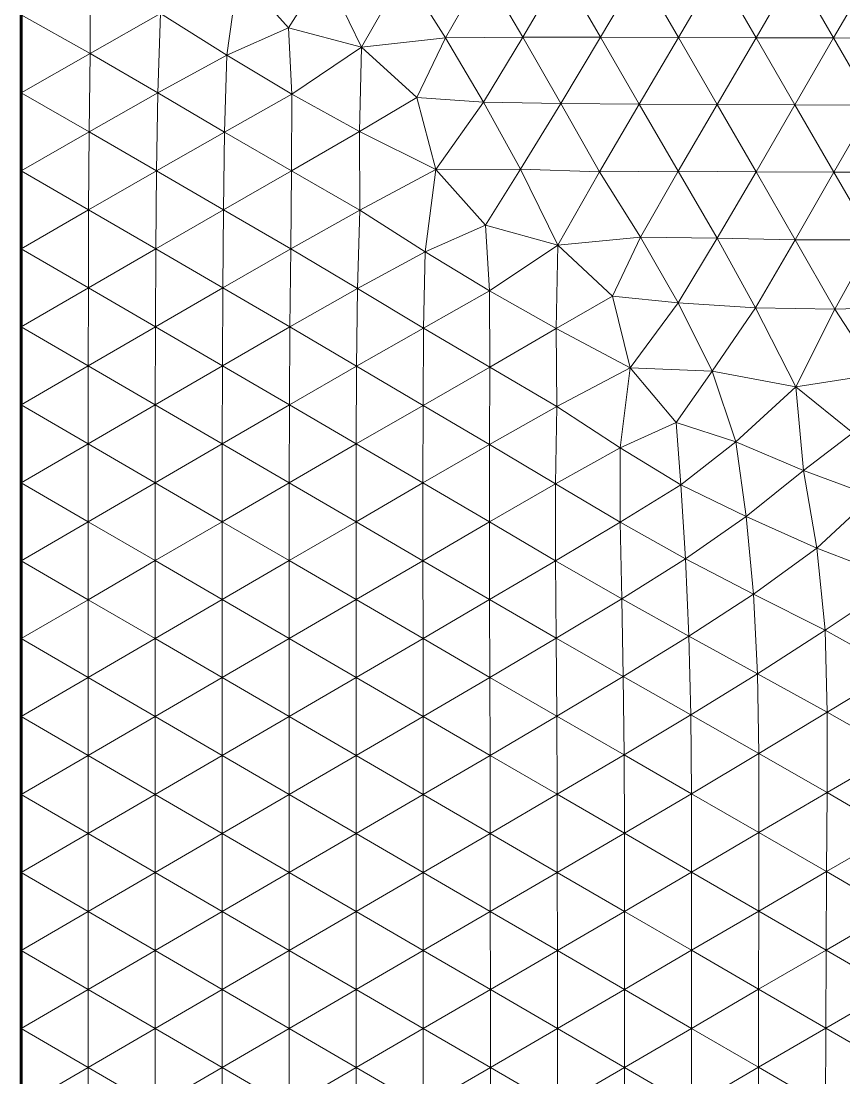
# Model space of a CAD drawing. Extents: x 1.2 to 53.9, y -43.5 to 3.2.
# Drawn here: x 2 to 4.126, y -34.23 to -31.497 of the extents above; entities that cross this region are included whole.
import ezdxf

# ---------------------------------------------------------------- set-up
doc = ezdxf.new("R2010")
doc.units = 0
doc.header["$MEASUREMENT"] = 0
doc.layers.add('layer', color=7, linetype='Continuous')

msp = doc.modelspace()

# ---------------------------------------------------------------- linework, layer by layer
at = {"color": 1, "lineweight": 60}
msp.add_line((2, -43.1743), (2, -23.1743), dxfattribs=at)
at = {"layer": 'layer', "color": 47, "lineweight": 9}
for points in [[(2.5613, -31.3689), (2.3603, -31.4769), (2.5314, -31.585)], [(2.5613, -31.3689), (2.5314, -31.585), (2.6908, -31.5139)], [(2.5613, -31.3689), (2.6908, -31.5139), (2.7836, -31.3669)], [(2.7836, -31.3669), (2.6908, -31.5139), (2.8794, -31.5643)], [(2.9902, -31.371), (2.7836, -31.3669), (2.8794, -31.5643)], [(3.0964, -31.5397), (2.9902, -31.371), (2.8794, -31.5643)], [(3.1955, -31.367), (2.9902, -31.371), (3.0964, -31.5397)], [(3.2962, -31.5378), (3.1955, -31.367), (3.0964, -31.5397)], [(3.3973, -31.3661), (3.1955, -31.367), (3.2962, -31.5378)], [(3.4972, -31.5385), (3.3973, -31.3661), (3.2962, -31.5378)], [(3.5984, -31.3662), (3.3973, -31.3661), (3.4972, -31.5385)], [(3.6984, -31.5392), (3.5984, -31.3662), (3.4972, -31.5385)], [(3.7991, -31.3666), (3.5984, -31.3662), (3.6984, -31.5392)], [(3.8992, -31.5398), (3.7991, -31.3666), (3.6984, -31.5392)], [(3.9996, -31.3669), (3.7991, -31.3666), (3.8992, -31.5398)], [(4.0997, -31.5402), (3.9996, -31.3669), (3.8992, -31.5398)], [(4.1999, -31.3671), (3.9996, -31.3669), (4.0997, -31.5402)], [(4.3, -31.5404), (4.1999, -31.3671), (4.0997, -31.5402)], [(2.1795, -31.3758), (2, -31.4808), (2.178, -31.5802)], [(2.1795, -31.3758), (2.178, -31.5802), (2.3603, -31.4769)], [(2, -31.4808), (2, -31.6824), (2.178, -31.5802)], [(2.3603, -31.4769), (2.178, -31.5802), (2.353, -31.6821)], [(2.3603, -31.4769), (2.353, -31.6821), (2.5314, -31.585)], [(2.6908, -31.5139), (2.5314, -31.585), (2.6996, -31.6852)], [(2.6908, -31.5139), (2.6996, -31.6852), (2.8794, -31.5643)], [(2.8794, -31.5643), (2.6996, -31.6852), (2.8741, -31.7819)], [(2.8794, -31.5643), (2.8741, -31.7819), (3.0229, -31.6941)], [(3.0964, -31.5397), (2.8794, -31.5643), (3.0229, -31.6941)], [(3.195, -31.7064), (3.0964, -31.5397), (3.0229, -31.6941)], [(3.2962, -31.5378), (3.0964, -31.5397), (3.195, -31.7064)], [(3.395, -31.7099), (3.2962, -31.5378), (3.195, -31.7064)], [(3.4972, -31.5385), (3.2962, -31.5378), (3.395, -31.7099)], [(3.5971, -31.7118), (3.4972, -31.5385), (3.395, -31.7099)], [(3.6984, -31.5392), (3.4972, -31.5385), (3.5971, -31.7118)], [(3.7987, -31.7126), (3.6984, -31.5392), (3.5971, -31.7118)], [(3.8992, -31.5398), (3.6984, -31.5392), (3.7987, -31.7126)], [(3.9995, -31.7134), (3.8992, -31.5398), (3.7987, -31.7126)], [(4.0997, -31.5402), (3.8992, -31.5398), (3.9995, -31.7134)], [(4.2, -31.7138), (4.0997, -31.5402), (3.9995, -31.7134)], [(4.3, -31.5404), (4.0997, -31.5402), (4.2, -31.7138)], [(2.178, -31.5802), (2, -31.6824), (2.1757, -31.7829)], [(2.178, -31.5802), (2.1757, -31.7829), (2.353, -31.6821)], [(2.5314, -31.585), (2.353, -31.6821), (2.5255, -31.784)], [(2.5314, -31.585), (2.5255, -31.784), (2.6996, -31.6852)], [(2, -31.6824), (2, -31.884), (2.1757, -31.7829)], [(2.353, -31.6821), (2.1757, -31.7829), (2.3496, -31.8839)], [(2.353, -31.6821), (2.3496, -31.8839), (2.5255, -31.784)], [(2.6996, -31.6852), (2.5255, -31.784), (2.6986, -31.8842)], [(2.6996, -31.6852), (2.6986, -31.8842), (2.8741, -31.7819)], [(3.0229, -31.6941), (2.8741, -31.7819), (3.0714, -31.8805)], [(3.0229, -31.6941), (3.0714, -31.8805), (3.195, -31.7064)], [(3.195, -31.7064), (3.0714, -31.8805), (3.2903, -31.8799)], [(3.395, -31.7099), (3.195, -31.7064), (3.2903, -31.8799)], [(3.4946, -31.8862), (3.395, -31.7099), (3.2903, -31.8799)], [(3.5971, -31.7118), (3.395, -31.7099), (3.4946, -31.8862)], [(3.6982, -31.885), (3.5971, -31.7118), (3.4946, -31.8862)], [(3.7987, -31.7126), (3.5971, -31.7118), (3.6982, -31.885)], [(3.8992, -31.8864), (3.7987, -31.7126), (3.6982, -31.885)], [(3.9995, -31.7134), (3.7987, -31.7126), (3.8992, -31.8864)], [(4.1001, -31.8876), (3.9995, -31.7134), (3.8992, -31.8864)], [(4.2, -31.7138), (3.9995, -31.7134), (4.1001, -31.8876)], [(4.3006, -31.8876), (4.2, -31.7138), (4.1001, -31.8876)], [(2.1757, -31.7829), (2, -31.884), (2.1744, -31.9847)], [(2.1757, -31.7829), (2.1744, -31.9847), (2.3496, -31.8839)], [(2.8741, -31.7819), (2.6986, -31.8842), (2.8752, -31.9854)], [(2.8741, -31.7819), (2.8752, -31.9854), (3.0714, -31.8805)], [(2.5255, -31.784), (2.3496, -31.8839), (2.5229, -31.9848)], [(2.5255, -31.784), (2.5229, -31.9848), (2.6986, -31.8842)], [(2, -31.884), (2, -32.0856), (2.1744, -31.9847)], [(2.3496, -31.8839), (2.1744, -31.9847), (2.3479, -32.0855)], [(2.3496, -31.8839), (2.3479, -32.0855), (2.5229, -31.9848)], [(2.6986, -31.8842), (2.5229, -31.9848), (2.6965, -32.0859)], [(2.6986, -31.8842), (2.6965, -32.0859), (2.8752, -31.9854)], [(3.0714, -31.8805), (2.8752, -31.9854), (3.0442, -32.0935)], [(3.0714, -31.8805), (3.0442, -32.0935), (3.2004, -32.0244)], [(3.0714, -31.8805), (3.2004, -32.0244), (3.2903, -31.8799)], [(3.2903, -31.8799), (3.2004, -32.0244), (3.3866, -32.0765)], [(3.4946, -31.8862), (3.2903, -31.8799), (3.3866, -32.0765)], [(3.6006, -32.0558), (3.4946, -31.8862), (3.3866, -32.0765)], [(3.6982, -31.885), (3.4946, -31.8862), (3.6006, -32.0558)], [(3.7989, -32.0584), (3.6982, -31.885), (3.6006, -32.0558)], [(3.8992, -31.8864), (3.6982, -31.885), (3.7989, -32.0584)], [(4, -32.0622), (3.8992, -31.8864), (3.7989, -32.0584)], [(4.1001, -31.8876), (3.8992, -31.8864), (4, -32.0622)], [(4.2014, -32.0625), (4.1001, -31.8876), (4, -32.0622)], [(4.3006, -31.8876), (4.1001, -31.8876), (4.2014, -32.0625)], [(2.1744, -31.9847), (2, -32.0856), (2.1737, -32.1863)], [(2.1744, -31.9847), (2.1737, -32.1863), (2.3479, -32.0855)], [(2.5229, -31.9848), (2.3479, -32.0855), (2.5212, -32.1864)], [(2.5229, -31.9848), (2.5212, -32.1864), (2.6965, -32.0859)], [(2.8752, -31.9854), (2.6965, -32.0859), (2.8691, -32.1884)], [(2.8752, -31.9854), (2.8691, -32.1884), (3.0442, -32.0935)], [(3.2004, -32.0244), (3.0442, -32.0935), (3.2106, -32.1942)], [(3.2004, -32.0244), (3.2106, -32.1942), (3.3866, -32.0765)], [(3.6006, -32.0558), (3.3866, -32.0765), (3.5282, -32.2077)], [(3.6977, -32.2249), (3.6006, -32.0558), (3.5282, -32.2077)], [(3.7989, -32.0584), (3.6006, -32.0558), (3.6977, -32.2249)], [(3.3866, -32.0765), (3.2106, -32.1942), (3.3824, -32.292)], [(3.3866, -32.0765), (3.3824, -32.292), (3.5282, -32.2077)], [(3.8978, -32.2382), (3.7989, -32.0584), (3.6977, -32.2249)], [(4, -32.0622), (3.7989, -32.0584), (3.8978, -32.2382)], [(4.1028, -32.2415), (4, -32.0622), (3.8978, -32.2382)], [(4.2014, -32.0625), (4, -32.0622), (4.1028, -32.2415)], [(4.304, -32.2356), (4.2014, -32.0625), (4.1028, -32.2415)], [(2, -32.0856), (2, -32.2872), (2.1737, -32.1863)], [(2.3479, -32.0855), (2.1737, -32.1863), (2.347, -32.2872)], [(2.3479, -32.0855), (2.347, -32.2872), (2.5212, -32.1864)], [(2.6965, -32.0859), (2.5212, -32.1864), (2.6942, -32.2877)], [(2.6965, -32.0859), (2.6942, -32.2877), (2.8691, -32.1884)], [(3.0442, -32.0935), (2.8691, -32.1884), (3.0399, -32.2907)], [(3.0442, -32.0935), (3.0399, -32.2907), (3.2106, -32.1942)], [(2.1737, -32.1863), (2, -32.2872), (2.1734, -32.388)], [(2.1737, -32.1863), (2.1734, -32.388), (2.347, -32.2872)], [(2.5212, -32.1864), (2.347, -32.2872), (2.5202, -32.3881)], [(2.5212, -32.1864), (2.5202, -32.3881), (2.6942, -32.2877)], [(2.8691, -32.1884), (2.6942, -32.2877), (2.8667, -32.3891)], [(2.8691, -32.1884), (2.8667, -32.3891), (3.0399, -32.2907)], [(3.2106, -32.1942), (3.0399, -32.2907), (3.211, -32.3914)], [(3.2106, -32.1942), (3.211, -32.3914), (3.3824, -32.292)], [(3.5282, -32.2077), (3.3824, -32.292), (3.5742, -32.3929)], [(3.5282, -32.2077), (3.5742, -32.3929), (3.6977, -32.2249)], [(3.6977, -32.2249), (3.5742, -32.3929), (3.7856, -32.4021)], [(3.8978, -32.2382), (3.6977, -32.2249), (3.7856, -32.4021)], [(4.0023, -32.4421), (3.8978, -32.2382), (3.7856, -32.4021)], [(4.1028, -32.2415), (3.8978, -32.2382), (4.0023, -32.4421)], [(4.2121, -32.4096), (4.1028, -32.2415), (4.0023, -32.4421)], [(4.304, -32.2356), (4.1028, -32.2415), (4.2121, -32.4096)], [(2, -32.2872), (2, -32.4888), (2.1734, -32.388)], [(2.347, -32.2872), (2.1734, -32.388), (2.3466, -32.4888)], [(2.347, -32.2872), (2.3466, -32.4888), (2.5202, -32.3881)], [(2.6942, -32.2877), (2.5202, -32.3881), (2.6931, -32.4891)], [(2.6942, -32.2877), (2.6931, -32.4891), (2.8667, -32.3891)], [(3.0399, -32.2907), (2.8667, -32.3891), (3.0386, -32.4903)], [(3.0399, -32.2907), (3.0386, -32.4903), (3.211, -32.3914)], [(3.3824, -32.292), (3.211, -32.3914), (3.3845, -32.4929)], [(3.3824, -32.292), (3.3845, -32.4929), (3.5742, -32.3929)], [(2.1734, -32.388), (2, -32.4888), (2.1733, -32.5896)], [(2.1734, -32.388), (2.1733, -32.5896), (2.3466, -32.4888)], [(2.5202, -32.3881), (2.3466, -32.4888), (2.5197, -32.5897)], [(2.5202, -32.3881), (2.5197, -32.5897), (2.6931, -32.4891)], [(2.8667, -32.3891), (2.6931, -32.4891), (2.8658, -32.59)], [(2.8667, -32.3891), (2.8658, -32.59), (3.0386, -32.4903)], [(3.211, -32.3914), (3.0386, -32.4903), (3.2105, -32.5914)], [(3.211, -32.3914), (3.2105, -32.5914), (3.3845, -32.4929)], [(3.5742, -32.3929), (3.3845, -32.4929), (3.5477, -32.5998)], [(3.5742, -32.3929), (3.5477, -32.5998), (3.6923, -32.5346)], [(3.5742, -32.3929), (3.6923, -32.5346), (3.7856, -32.4021)], [(3.7856, -32.4021), (3.6923, -32.5346), (3.8472, -32.5848)], [(4.0023, -32.4421), (3.7856, -32.4021), (3.8472, -32.5848)], [(4.2121, -32.4096), (4.0023, -32.4421), (4.1493, -32.5615)], [(4.0023, -32.4421), (3.8472, -32.5848), (4.0217, -32.6586)], [(4.1493, -32.5615), (4.0023, -32.4421), (4.0217, -32.6586)], [(2, -32.4888), (2, -32.6904), (2.1733, -32.5896)], [(2.3466, -32.4888), (2.1733, -32.5896), (2.3464, -32.6904)], [(2.3466, -32.4888), (2.3464, -32.6904), (2.5197, -32.5897)], [(2.6931, -32.4891), (2.5197, -32.5897), (2.6927, -32.6905)], [(2.6931, -32.4891), (2.6927, -32.6905), (2.8658, -32.59)], [(3.0386, -32.4903), (2.8658, -32.59), (3.0382, -32.691)], [(3.0386, -32.4903), (3.0382, -32.691), (3.2105, -32.5914)], [(3.3845, -32.4929), (3.2105, -32.5914), (3.3805, -32.6931)], [(3.3845, -32.4929), (3.3805, -32.6931), (3.5477, -32.5998)], [(3.6923, -32.5346), (3.5477, -32.5998), (3.7048, -32.6957)], [(3.6923, -32.5346), (3.7048, -32.6957), (3.8472, -32.5848)], [(4.2007, -32.7249), (4.1493, -32.5615), (4.0217, -32.6586)], [(2.1733, -32.5896), (2, -32.6904), (2.1732, -32.7912)], [(2.1733, -32.5896), (2.1732, -32.7912), (2.3464, -32.6904)], [(2.5197, -32.5897), (2.3464, -32.6904), (2.5196, -32.7912)], [(2.5197, -32.5897), (2.5196, -32.7912), (2.6927, -32.6905)], [(2.8658, -32.59), (2.6927, -32.6905), (2.8655, -32.7913)], [(2.8658, -32.59), (2.8655, -32.7913), (3.0382, -32.691)], [(3.2105, -32.5914), (3.0382, -32.691), (3.21, -32.7918)], [(3.2105, -32.5914), (3.21, -32.7918), (3.3805, -32.6931)], [(3.5477, -32.5998), (3.3805, -32.6931), (3.5477, -32.7928)], [(3.5477, -32.5998), (3.5477, -32.7928), (3.7048, -32.6957)], [(3.8472, -32.5848), (3.7048, -32.6957), (3.8736, -32.7775)], [(3.8472, -32.5848), (3.8736, -32.7775), (4.0217, -32.6586)], [(4.0217, -32.6586), (3.8736, -32.7775), (4.0565, -32.8595)], [(4.0217, -32.6586), (4.0565, -32.8595), (4.2007, -32.7249)], [(2, -32.6904), (2, -32.8921), (2.1732, -32.7912)], [(2.3464, -32.6904), (2.1732, -32.7912), (2.3464, -32.892)], [(2.3464, -32.6904), (2.3464, -32.892), (2.5196, -32.7912)], [(2.6927, -32.6905), (2.5196, -32.7912), (2.6926, -32.892)], [(2.6927, -32.6905), (2.6926, -32.892), (2.8655, -32.7913)], [(3.0382, -32.691), (2.8655, -32.7913), (3.0382, -32.8921)], [(3.0382, -32.691), (3.0382, -32.8921), (3.21, -32.7918)], [(3.3805, -32.6931), (3.21, -32.7918), (3.381, -32.8921)], [(3.3805, -32.6931), (3.381, -32.8921), (3.5477, -32.7928)], [(3.7048, -32.6957), (3.5477, -32.7928), (3.7165, -32.8871)], [(3.7048, -32.6957), (3.7165, -32.8871), (3.8736, -32.7775)], [(4.2007, -32.7249), (4.0565, -32.8595), (4.272, -32.9424)], [(2.1732, -32.7912), (2, -32.8921), (2.1732, -32.9929)], [(2.1732, -32.7912), (2.1732, -32.9929), (2.3464, -32.892)], [(2.5196, -32.7912), (2.3464, -32.892), (2.5195, -32.9928)], [(2.5196, -32.7912), (2.5195, -32.9928), (2.6926, -32.892)], [(2.8655, -32.7913), (2.6926, -32.892), (2.8656, -32.9928)], [(2.8655, -32.7913), (2.8656, -32.9928), (3.0382, -32.8921)], [(3.21, -32.7918), (3.0382, -32.8921), (3.2105, -32.9926)], [(3.21, -32.7918), (3.2105, -32.9926), (3.381, -32.8921)], [(3.5477, -32.7928), (3.381, -32.8921), (3.552, -32.9907)], [(3.5477, -32.7928), (3.552, -32.9907), (3.7165, -32.8871)], [(3.8736, -32.7775), (3.7165, -32.8871), (3.8924, -32.9784)], [(3.8736, -32.7775), (3.8924, -32.9784), (4.0565, -32.8595)], [(4.0565, -32.8595), (3.8924, -32.9784), (4.0781, -33.0715)], [(4.0565, -32.8595), (4.0781, -33.0715), (4.272, -32.9424)], [(2, -32.8921), (2, -33.0937), (2.1732, -32.9929)], [(2.3464, -32.892), (2.1732, -32.9929), (2.3464, -33.0937)], [(2.3464, -32.892), (2.3464, -33.0937), (2.5195, -32.9928)], [(2.6926, -32.892), (2.5195, -32.9928), (2.6927, -33.0936)], [(2.6926, -32.892), (2.6927, -33.0936), (2.8656, -32.9928)], [(3.0382, -32.8921), (2.8656, -32.9928), (3.0385, -33.0935)], [(3.0382, -32.8921), (3.0385, -33.0935), (3.2105, -32.9926)], [(3.381, -32.8921), (3.2105, -32.9926), (3.3829, -33.0926)], [(3.381, -32.8921), (3.3829, -33.0926), (3.552, -32.9907)], [(3.7165, -32.8871), (3.552, -32.9907), (3.7254, -33.0876)], [(3.7165, -32.8871), (3.7254, -33.0876), (3.8924, -32.9784)], [(4.272, -32.9424), (4.0781, -33.0715), (4.2627, -33.1751)], [(3.8924, -32.9784), (3.7254, -33.0876), (3.9026, -33.1845)], [(3.8924, -32.9784), (3.9026, -33.1845), (4.0781, -33.0715)], [(2.1732, -32.9929), (2, -33.0937), (2.1732, -33.1945)], [(2.1732, -32.9929), (2.1732, -33.1945), (2.3464, -33.0937)], [(2.5195, -32.9928), (2.3464, -33.0937), (2.5196, -33.1944)], [(2.5195, -32.9928), (2.5196, -33.1944), (2.6927, -33.0936)], [(2.8656, -32.9928), (2.6927, -33.0936), (2.8658, -33.1943)], [(2.8656, -32.9928), (2.8658, -33.1943), (3.0385, -33.0935)], [(3.2105, -32.9926), (3.0385, -33.0935), (3.2114, -33.1939)], [(3.2105, -32.9926), (3.2114, -33.1939), (3.3829, -33.0926)], [(3.552, -32.9907), (3.3829, -33.0926), (3.5558, -33.1919)], [(3.552, -32.9907), (3.5558, -33.1919), (3.7254, -33.0876)], [(2, -33.0937), (2, -33.2953), (2.1732, -33.1945)], [(2.3464, -33.0937), (2.1732, -33.1945), (2.3464, -33.2953)], [(2.3464, -33.0937), (2.3464, -33.2953), (2.5196, -33.1944)], [(2.6927, -33.0936), (2.5196, -33.1944), (2.6927, -33.2952)], [(2.6927, -33.0936), (2.6927, -33.2952), (2.8658, -33.1943)], [(3.0385, -33.0935), (2.8658, -33.1943), (3.0389, -33.295)], [(3.0385, -33.0935), (3.0389, -33.295), (3.2114, -33.1939)], [(3.3829, -33.0926), (3.2114, -33.1939), (3.3844, -33.2942)], [(3.3829, -33.0926), (3.3844, -33.2942), (3.5558, -33.1919)], [(3.7254, -33.0876), (3.5558, -33.1919), (3.7302, -33.291)], [(3.7254, -33.0876), (3.7302, -33.291), (3.9026, -33.1845)], [(4.0781, -33.0715), (3.9026, -33.1845), (4.0826, -33.2841)], [(4.0781, -33.0715), (4.0826, -33.2841), (4.2627, -33.1751)], [(4.2627, -33.1751), (4.0826, -33.2841), (4.264, -33.3868)], [(2.1732, -33.1945), (2, -33.2953), (2.1732, -33.3961)], [(2.1732, -33.1945), (2.1732, -33.3961), (2.3464, -33.2953)], [(2.5196, -33.1944), (2.3464, -33.2953), (2.5196, -33.3961)], [(2.5196, -33.1944), (2.5196, -33.3961), (2.6927, -33.2952)], [(2.8658, -33.1943), (2.6927, -33.2952), (2.8659, -33.396)], [(2.8658, -33.1943), (2.8659, -33.396), (3.0389, -33.295)], [(3.2114, -33.1939), (3.0389, -33.295), (3.212, -33.3956)], [(3.2114, -33.1939), (3.212, -33.3956), (3.3844, -33.2942)], [(3.5558, -33.1919), (3.3844, -33.2942), (3.5579, -33.3943)], [(3.5558, -33.1919), (3.5579, -33.3943), (3.7302, -33.291)], [(3.9026, -33.1845), (3.7302, -33.291), (3.9061, -33.3907)], [(3.9026, -33.1845), (3.9061, -33.3907), (4.0826, -33.2841)], [(4.0826, -33.2841), (3.9061, -33.3907), (4.0828, -33.4917)], [(4.0826, -33.2841), (4.0828, -33.4917), (4.264, -33.3868)], [(2, -33.2953), (2, -33.4969), (2.1732, -33.3961)], [(2.3464, -33.2953), (2.1732, -33.3961), (2.3464, -33.4969)], [(2.3464, -33.2953), (2.3464, -33.4969), (2.5196, -33.3961)], [(2.6927, -33.2952), (2.5196, -33.3961), (2.6928, -33.4968)], [(2.6927, -33.2952), (2.6928, -33.4968), (2.8659, -33.396)], [(3.0389, -33.295), (2.8659, -33.396), (3.0391, -33.4967)], [(3.0389, -33.295), (3.0391, -33.4967), (3.212, -33.3956)], [(3.3844, -33.2942), (3.212, -33.3956), (3.3853, -33.4962)], [(3.3844, -33.2942), (3.3853, -33.4962), (3.5579, -33.3943)], [(3.7302, -33.291), (3.5579, -33.3943), (3.7321, -33.4946)], [(3.7302, -33.291), (3.7321, -33.4946), (3.9061, -33.3907)], [(3.5579, -33.3943), (3.3853, -33.4962), (3.5588, -33.5968)], [(3.5579, -33.3943), (3.5588, -33.5968), (3.7321, -33.4946)], [(3.9061, -33.3907), (3.7321, -33.4946), (3.9067, -33.5952)], [(3.9061, -33.3907), (3.9067, -33.5952), (4.0828, -33.4917)], [(4.264, -33.3868), (4.0828, -33.4917), (4.258, -33.5943)], [(2.1732, -33.3961), (2, -33.4969), (2.1732, -33.5977)], [(2.1732, -33.3961), (2.1732, -33.5977), (2.3464, -33.4969)], [(2.5196, -33.3961), (2.3464, -33.4969), (2.5196, -33.5977)], [(2.5196, -33.3961), (2.5196, -33.5977), (2.6928, -33.4968)], [(2.8659, -33.396), (2.6928, -33.4968), (2.866, -33.5976)], [(2.8659, -33.396), (2.866, -33.5976), (3.0391, -33.4967)], [(3.212, -33.3956), (3.0391, -33.4967), (3.2123, -33.5974)], [(3.212, -33.3956), (3.2123, -33.5974), (3.3853, -33.4962)], [(2, -33.4969), (2, -33.6985), (2.1732, -33.5977)], [(2.3464, -33.4969), (2.1732, -33.5977), (2.3464, -33.6985)], [(2.3464, -33.4969), (2.3464, -33.6985), (2.5196, -33.5977)], [(2.6928, -33.4968), (2.5196, -33.5977), (2.6928, -33.6985)], [(2.6928, -33.4968), (2.6928, -33.6985), (2.866, -33.5976)], [(3.0391, -33.4967), (2.866, -33.5976), (3.0392, -33.6984)], [(3.0391, -33.4967), (3.0392, -33.6984), (3.2123, -33.5974)], [(3.3853, -33.4962), (3.2123, -33.5974), (3.3856, -33.6981)], [(3.3853, -33.4962), (3.3856, -33.6981), (3.5588, -33.5968)], [(3.7321, -33.4946), (3.5588, -33.5968), (3.7325, -33.6974)], [(3.7321, -33.4946), (3.7325, -33.6974), (3.9067, -33.5952)], [(4.0828, -33.4917), (3.9067, -33.5952), (4.0812, -33.6962)], [(4.0828, -33.4917), (4.0812, -33.6962), (4.258, -33.5943)], [(2.1732, -33.5977), (2, -33.6985), (2.1732, -33.7993)], [(2.1732, -33.5977), (2.1732, -33.7993), (2.3464, -33.6985)], [(2.5196, -33.5977), (2.3464, -33.6985), (2.5196, -33.7993)], [(2.5196, -33.5977), (2.5196, -33.7993), (2.6928, -33.6985)], [(2.866, -33.5976), (2.6928, -33.6985), (2.866, -33.7993)], [(2.866, -33.5976), (2.866, -33.7993), (3.0392, -33.6984)], [(3.2123, -33.5974), (3.0392, -33.6984), (3.2124, -33.7992)], [(3.2123, -33.5974), (3.2124, -33.7992), (3.3856, -33.6981)], [(3.5588, -33.5968), (3.3856, -33.6981), (3.559, -33.7989)], [(3.5588, -33.5968), (3.559, -33.7989), (3.7325, -33.6974)], [(3.9067, -33.5952), (3.7325, -33.6974), (3.9063, -33.7982)], [(3.9067, -33.5952), (3.9063, -33.7982), (4.0812, -33.6962)], [(4.258, -33.5943), (4.0812, -33.6962), (4.2552, -33.7974)], [(2, -33.6985), (2, -33.9001), (2.1732, -33.7993)], [(2.3464, -33.6985), (2.1732, -33.7993), (2.3464, -33.9001)], [(2.3464, -33.6985), (2.3464, -33.9001), (2.5196, -33.7993)], [(2.6928, -33.6985), (2.5196, -33.7993), (2.6928, -33.9001)], [(2.6928, -33.6985), (2.6928, -33.9001), (2.866, -33.7993)], [(3.0392, -33.6984), (2.866, -33.7993), (3.0392, -33.9001)], [(3.0392, -33.6984), (3.0392, -33.9001), (3.2124, -33.7992)], [(3.3856, -33.6981), (3.2124, -33.7992), (3.3857, -33.9)], [(3.3856, -33.6981), (3.3857, -33.9), (3.559, -33.7989)], [(3.7325, -33.6974), (3.559, -33.7989), (3.7324, -33.8996)], [(3.7325, -33.6974), (3.7324, -33.8996), (3.9063, -33.7982)], [(4.0812, -33.6962), (3.9063, -33.7982), (4.0801, -33.899)], [(4.0812, -33.6962), (4.0801, -33.899), (4.2552, -33.7974)], [(2.1732, -33.7993), (2, -33.9001), (2.1732, -34.0009)], [(2.1732, -33.7993), (2.1732, -34.0009), (2.3464, -33.9001)], [(2.5196, -33.7993), (2.3464, -33.9001), (2.5196, -34.0009)], [(2.5196, -33.7993), (2.5196, -34.0009), (2.6928, -33.9001)], [(2.866, -33.7993), (2.6928, -33.9001), (2.866, -34.0009)], [(2.866, -33.7993), (2.866, -34.0009), (3.0392, -33.9001)], [(3.2124, -33.7992), (3.0392, -33.9001), (3.2125, -34.0009)], [(3.2124, -33.7992), (3.2125, -34.0009), (3.3857, -33.9)], [(3.559, -33.7989), (3.3857, -33.9), (3.559, -34.0007)], [(3.559, -33.7989), (3.559, -34.0007), (3.7324, -33.8996)], [(3.9063, -33.7982), (3.7324, -33.8996), (3.9059, -34.0004)], [(3.9063, -33.7982), (3.9059, -34.0004), (4.0801, -33.899)], [(4.2552, -33.7974), (4.0801, -33.899), (4.2539, -33.9999)], [(2, -33.9001), (2, -34.1017), (2.1732, -34.0009)], [(2.3464, -33.9001), (2.1732, -34.0009), (2.3464, -34.1017)], [(2.3464, -33.9001), (2.3464, -34.1017), (2.5196, -34.0009)], [(2.6928, -33.9001), (2.5196, -34.0009), (2.6928, -34.1017)], [(2.6928, -33.9001), (2.6928, -34.1017), (2.866, -34.0009)], [(3.0392, -33.9001), (2.866, -34.0009), (3.0392, -34.1017)], [(3.0392, -33.9001), (3.0392, -34.1017), (3.2125, -34.0009)], [(3.3857, -33.9), (3.2125, -34.0009), (3.3857, -34.1017)], [(3.3857, -33.9), (3.3857, -34.1017), (3.559, -34.0007)], [(3.7324, -33.8996), (3.559, -34.0007), (3.7323, -34.1015)], [(3.7324, -33.8996), (3.7323, -34.1015), (3.9059, -34.0004)], [(4.0801, -33.899), (3.9059, -34.0004), (4.0795, -34.1012)], [(4.0801, -33.899), (4.0795, -34.1012), (4.2539, -33.9999)], [(2.1732, -34.0009), (2, -34.1017), (2.1732, -34.2025)], [(2.1732, -34.0009), (2.1732, -34.2025), (2.3464, -34.1017)], [(2.5196, -34.0009), (2.3464, -34.1017), (2.5196, -34.2025)], [(2.5196, -34.0009), (2.5196, -34.2025), (2.6928, -34.1017)], [(2.866, -34.0009), (2.6928, -34.1017), (2.866, -34.2025)], [(2.866, -34.0009), (2.866, -34.2025), (3.0392, -34.1017)], [(3.2125, -34.0009), (3.0392, -34.1017), (3.2125, -34.2025)], [(3.2125, -34.0009), (3.2125, -34.2025), (3.3857, -34.1017)], [(3.559, -34.0007), (3.3857, -34.1017), (3.5589, -34.2025)], [(3.559, -34.0007), (3.5589, -34.2025), (3.7323, -34.1015)], [(3.9059, -34.0004), (3.7323, -34.1015), (3.9057, -34.2023)], [(3.9059, -34.0004), (3.9057, -34.2023), (4.0795, -34.1012)], [(4.2539, -33.9999), (4.0795, -34.1012), (4.2531, -34.2021)], [(2, -34.1017), (2, -34.3033), (2.1732, -34.2025)], [(2.3464, -34.1017), (2.1732, -34.2025), (2.3464, -34.3033)], [(2.3464, -34.1017), (2.3464, -34.3033), (2.5196, -34.2025)], [(2.6928, -34.1017), (2.5196, -34.2025), (2.6928, -34.3033)], [(2.6928, -34.1017), (2.6928, -34.3033), (2.866, -34.2025)], [(3.0392, -34.1017), (2.866, -34.2025), (3.0392, -34.3033)], [(3.0392, -34.1017), (3.0392, -34.3033), (3.2125, -34.2025)], [(3.3857, -34.1017), (3.2125, -34.2025), (3.3857, -34.3033)], [(3.3857, -34.1017), (3.3857, -34.3033), (3.5589, -34.2025)], [(3.7323, -34.1015), (3.5589, -34.2025), (3.7322, -34.3033)], [(3.7323, -34.1015), (3.7322, -34.3033), (3.9057, -34.2023)], [(4.0795, -34.1012), (3.9057, -34.2023), (4.079, -34.3031)], [(4.0795, -34.1012), (4.079, -34.3031), (4.2531, -34.2021)], [(2.1732, -34.2025), (2, -34.3033), (2.1732, -34.4041)], [(2.1732, -34.2025), (2.1732, -34.4041), (2.3464, -34.3033)], [(2.5196, -34.2025), (2.3464, -34.3033), (2.5196, -34.4041)], [(2.5196, -34.2025), (2.5196, -34.4041), (2.6928, -34.3033)], [(2.866, -34.2025), (2.6928, -34.3033), (2.866, -34.4041)], [(2.866, -34.2025), (2.866, -34.4041), (3.0392, -34.3033)], [(3.2125, -34.2025), (3.0392, -34.3033), (3.2125, -34.4041)], [(3.2125, -34.2025), (3.2125, -34.4041), (3.3857, -34.3033)], [(3.5589, -34.2025), (3.3857, -34.3033), (3.5589, -34.4041)], [(3.5589, -34.2025), (3.5589, -34.4041), (3.7322, -34.3033)], [(3.9057, -34.2023), (3.7322, -34.3033), (3.9055, -34.4041)], [(3.9057, -34.2023), (3.9055, -34.4041), (4.079, -34.3031)], [(4.2531, -34.2021), (4.079, -34.3031), (4.2525, -34.4041)]]:
    msp.add_3dface(points, dxfattribs=at)

doc.saveas('drawing.dxf')
